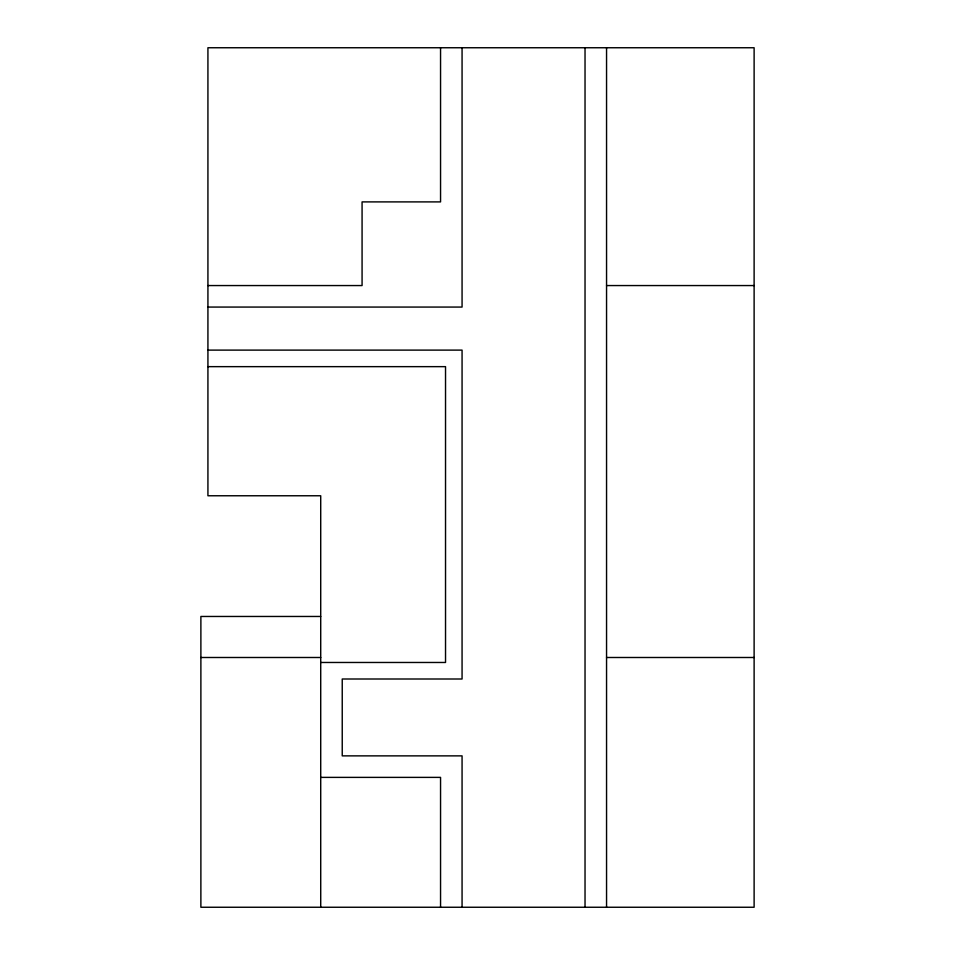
<?xml version="1.0" encoding="UTF-8"?>
<svg xmlns="http://www.w3.org/2000/svg" width="955" height="955" viewBox="0 0 955 955"><rect width="100%" height="100%" fill="white"/><g stroke="black" fill="none" stroke-linecap="round" stroke-linejoin="round"><path stroke-width="1.43" d="M207.927 285.557L362.076 285.557L362.076 201.899L440.553 201.899L440.553 47.75M606.556 285.557L754.116 285.557M207.927 307.068L462.065 307.068L462.065 47.75M207.927 350.115L462.065 350.115L462.065 679.005L342.236 679.005L342.236 755.871L462.065 755.871L462.065 907.25M207.927 366.648L445.531 366.648L445.531 662.472L320.713 662.472M320.713 616.464L200.884 616.464L200.884 907.25L754.116 907.25L754.116 47.75L207.927 47.75L207.927 495.764L320.713 495.764L320.713 907.25M200.884 657.494L320.713 657.494M606.556 657.494L754.116 657.494M320.713 777.382L440.553 777.382L440.553 907.25M606.556 47.75L606.556 907.25M585.033 47.75L585.033 907.25"/></g></svg>
